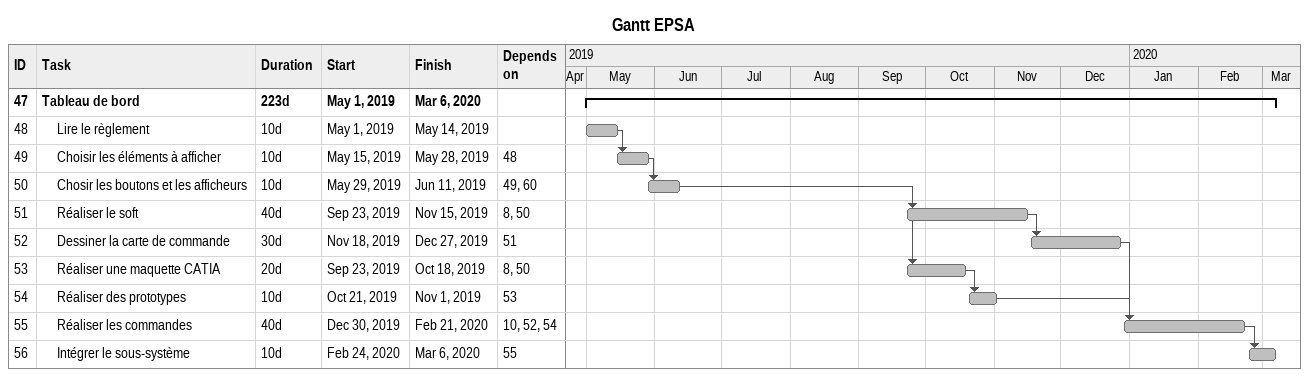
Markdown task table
Gantt EPSA

| ID | Level | Task | Duration | Start | Finish | Predecessors |
|---|---|---|---|---|---|---|
| 47 | 1 | **Tableau de bord** | 223d | 2019-05-01 | 2020-03-06 |  |
| 48 | 2 | Lire le règlement | 10d | 2019-05-01 | 2019-05-14 |  |
| 49 | 2 | Choisir les éléments à afficher | 10d | 2019-05-15 | 2019-05-28 | 48 |
| 50 | 2 | Chosir les boutons et les afficheurs | 10d | 2019-05-29 | 2019-06-11 | 49, 60 |
| 51 | 2 | Réaliser le soft | 40d | 2019-09-23 | 2019-11-15 | 8, 50 |
| 52 | 2 | Dessiner la carte de commande | 30d | 2019-11-18 | 2019-12-27 | 51 |
| 53 | 2 | Réaliser une maquette CATIA | 20d | 2019-09-23 | 2019-10-18 | 8, 50 |
| 54 | 2 | Réaliser des prototypes | 10d | 2019-10-21 | 2019-11-01 | 53 |
| 55 | 2 | Réaliser les commandes | 40d | 2019-12-30 | 2020-02-21 | 10, 52, 54 |
| 56 | 2 | Intégrer le sous-système | 10d | 2020-02-24 | 2020-03-06 | 55 |
